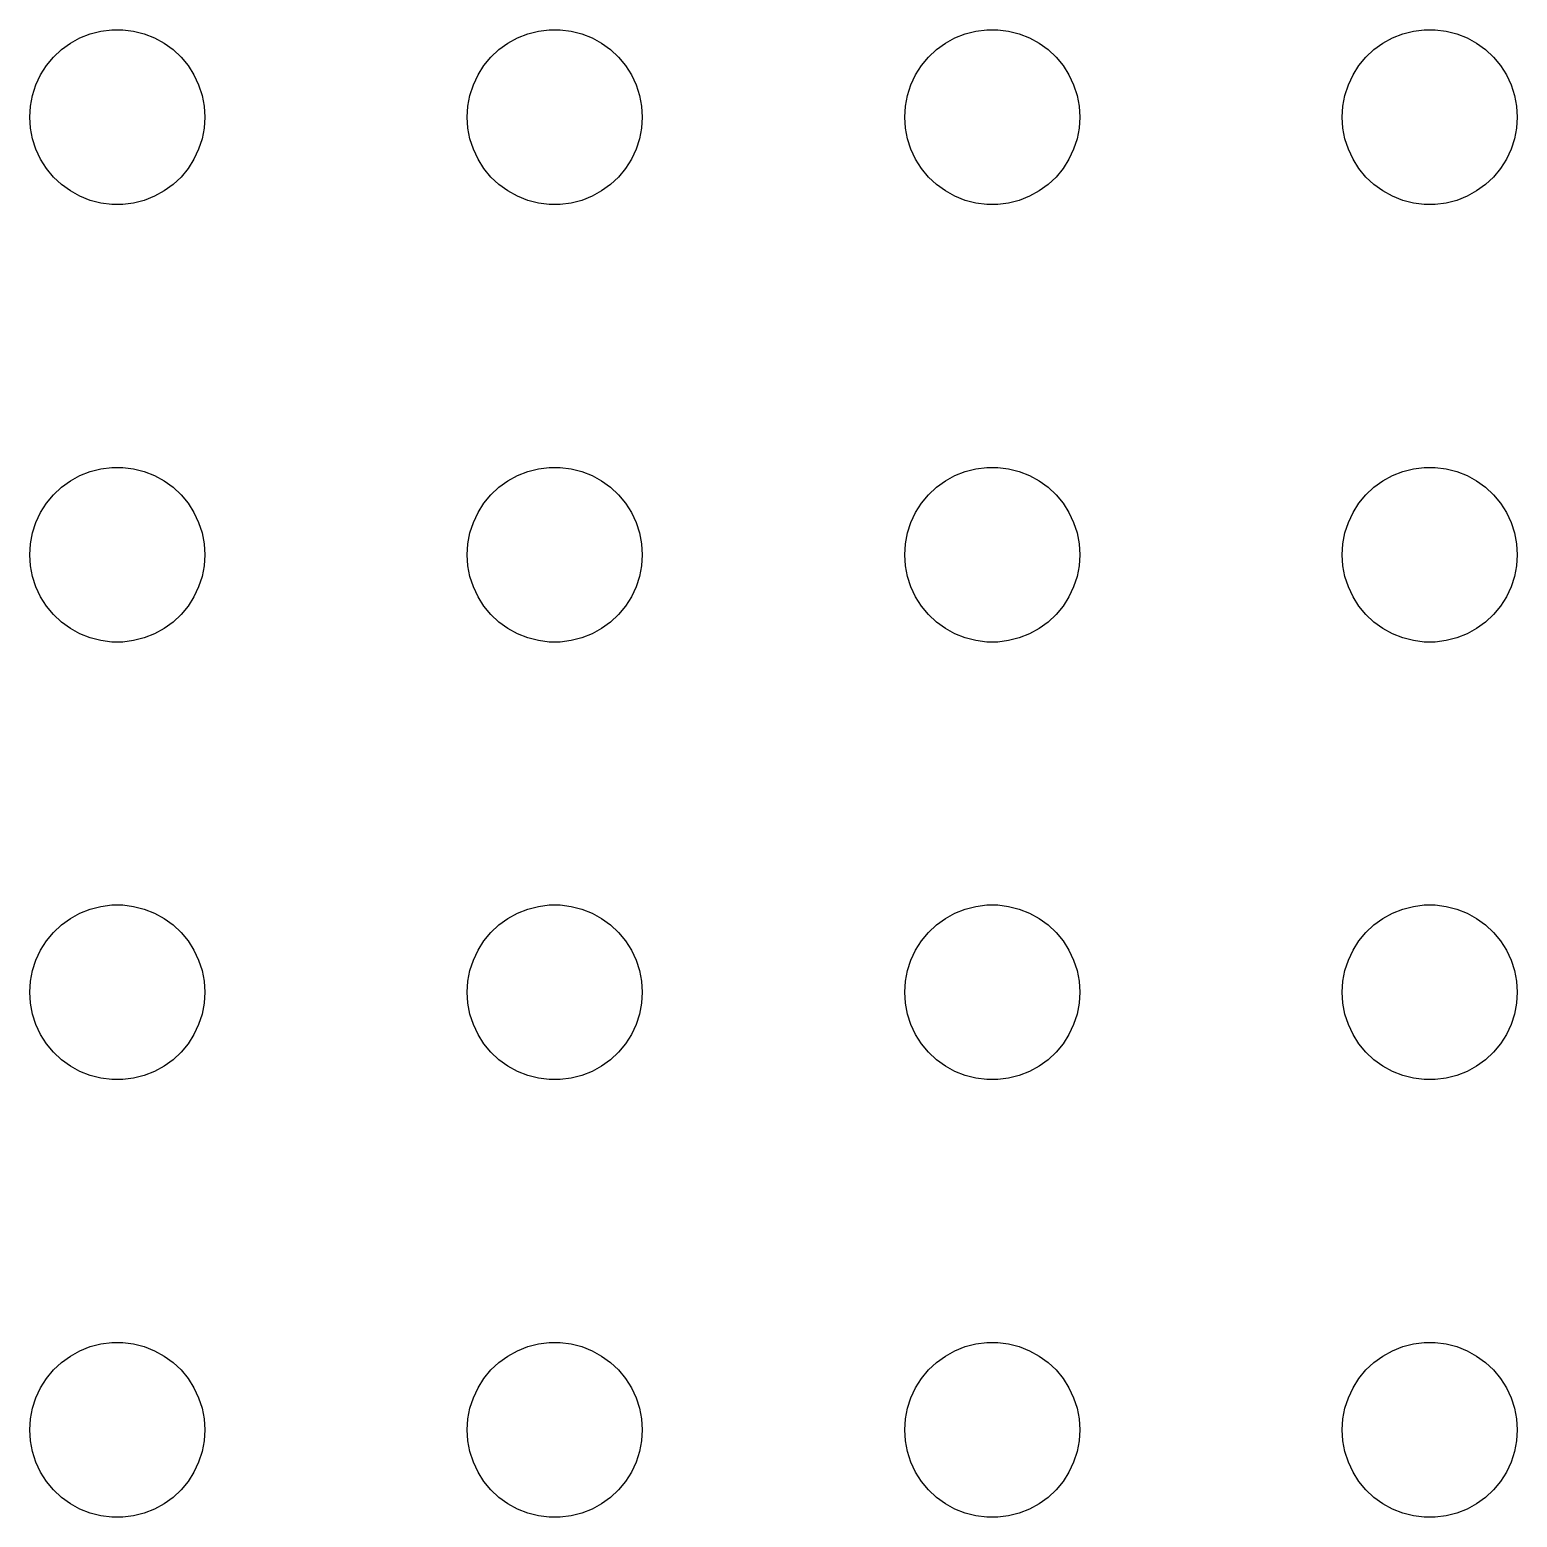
# Model space of a CAD drawing. Header units: metres. Extents: x -134 to 134, y 518 to 1078.
# Drawn here: x -31.5 to -6, y 682.5 to 708 of the extents above; entities that cross this region are included whole.
import ezdxf

# ---------------------------------------------------------------- set-up
doc = ezdxf.new("R2010")
doc.units = ezdxf.units.M

msp = doc.modelspace()

# ---------------------------------------------------------------- linework, layer by layer
for p, q in [((-30.6387, 707.857), (-30.4635, 707.927)), ((-30.4635, 707.927), (-30.2811, 707.973)), ((-30.2811, 707.973), (-30.0942, 707.997)), ((-30.0942, 707.997), (-29.9058, 707.997)), ((-29.9058, 707.997), (-29.7189, 707.973)), ((-29.7189, 707.973), (-29.5365, 707.927)), ((-29.5365, 707.927), (-29.3613, 707.857)), ((-23.1387, 707.857), (-22.9635, 707.927)), ((-22.9635, 707.927), (-22.7811, 707.973)), ((-22.7811, 707.973), (-22.5942, 707.997)), ((-22.5942, 707.997), (-22.4058, 707.997)), ((-22.4058, 707.997), (-22.2189, 707.973)), ((-22.2189, 707.973), (-22.0365, 707.927)), ((-22.0365, 707.927), (-21.8613, 707.857)), ((-15.6387, 707.857), (-15.4635, 707.927)), ((-15.4635, 707.927), (-15.2811, 707.973)), ((-15.2811, 707.973), (-15.0942, 707.997)), ((-15.0942, 707.997), (-14.9058, 707.997)), ((-14.9058, 707.997), (-14.7189, 707.973)), ((-14.7189, 707.973), (-14.5365, 707.927)), ((-14.5365, 707.927), (-14.3613, 707.857)), ((-8.13866, 707.857), (-7.96352, 707.927)), ((-7.96352, 707.927), (-7.78107, 707.973)), ((-7.78107, 707.973), (-7.59418, 707.997)), ((-7.59418, 707.997), (-7.40581, 707.997)), ((-7.40581, 707.997), (-7.21892, 707.973)), ((-7.21892, 707.973), (-7.03647, 707.927)), ((-7.03647, 707.927), (-6.86133, 707.857)), ((-31.0934, 707.527), (-30.9561, 707.656)), ((-30.9561, 707.656), (-30.8037, 707.766)), ((-30.8037, 707.766), (-30.6387, 707.857)), ((-29.3613, 707.857), (-29.1963, 707.766)), ((-29.1963, 707.766), (-29.0439, 707.656)), ((-29.0439, 707.656), (-28.9065, 707.527)), ((-23.5934, 707.527), (-23.4561, 707.656)), ((-23.4561, 707.656), (-23.3037, 707.766)), ((-23.3037, 707.766), (-23.1387, 707.857)), ((-21.8613, 707.857), (-21.6963, 707.766)), ((-21.6963, 707.766), (-21.5439, 707.656)), ((-21.5439, 707.656), (-21.4065, 707.527)), ((-16.0934, 707.527), (-15.9561, 707.656)), ((-15.9561, 707.656), (-15.8037, 707.766)), ((-15.8037, 707.766), (-15.6387, 707.857)), ((-14.3613, 707.857), (-14.1963, 707.766)), ((-14.1963, 707.766), (-14.0439, 707.656)), ((-14.0439, 707.656), (-13.9065, 707.527)), ((-8.59344, 707.527), (-8.45613, 707.656)), ((-8.45613, 707.656), (-8.30373, 707.766)), ((-8.30373, 707.766), (-8.13866, 707.857)), ((-6.86133, 707.857), (-6.69626, 707.766)), ((-6.69626, 707.766), (-6.54385, 707.656)), ((-6.54385, 707.656), (-6.40654, 707.527)), ((-31.3145, 707.223), (-31.2135, 707.382)), ((-31.2135, 707.382), (-31.0934, 707.527)), ((-28.9065, 707.527), (-28.7865, 707.382)), ((-28.7865, 707.382), (-28.6855, 707.223)), ((-23.8145, 707.223), (-23.7135, 707.382)), ((-23.7135, 707.382), (-23.5934, 707.527)), ((-21.4065, 707.527), (-21.2865, 707.382)), ((-21.2865, 707.382), (-21.1855, 707.223)), ((-16.3145, 707.223), (-16.2135, 707.382)), ((-16.2135, 707.382), (-16.0934, 707.527)), ((-13.9065, 707.527), (-13.7865, 707.382)), ((-13.7865, 707.382), (-13.6855, 707.223)), ((-8.81445, 707.223), (-8.71352, 707.382)), ((-8.71352, 707.382), (-8.59344, 707.527)), ((-6.40654, 707.527), (-6.28647, 707.382)), ((-6.28647, 707.382), (-6.18553, 707.223)), ((-31.3947, 707.052), (-31.3145, 707.223)), ((-28.6855, 707.223), (-28.6053, 707.052)), ((-23.8947, 707.052), (-23.8145, 707.223)), ((-21.1855, 707.223), (-21.1053, 707.052)), ((-16.3947, 707.052), (-16.3145, 707.223)), ((-13.6855, 707.223), (-13.6053, 707.052)), ((-8.89465, 707.052), (-8.81445, 707.223)), ((-6.18553, 707.223), (-6.10533, 707.052)), ((-31.4882, 706.688), (-31.4529, 706.873)), ((-31.4529, 706.873), (-31.3947, 707.052)), ((-28.6053, 707.052), (-28.5471, 706.873)), ((-28.5471, 706.873), (-28.5118, 706.688)), ((-23.9882, 706.688), (-23.9529, 706.873)), ((-23.9529, 706.873), (-23.8947, 707.052)), ((-21.1053, 707.052), (-21.0471, 706.873)), ((-21.0471, 706.873), (-21.0118, 706.688)), ((-16.4882, 706.688), (-16.4529, 706.873)), ((-16.4529, 706.873), (-16.3947, 707.052)), ((-13.6053, 707.052), (-13.5471, 706.873)), ((-13.5471, 706.873), (-13.5118, 706.688)), ((-8.98816, 706.688), (-8.95287, 706.873)), ((-8.95287, 706.873), (-8.89465, 707.052)), ((-6.10533, 707.052), (-6.04712, 706.873)), ((-6.04712, 706.873), (-6.01183, 706.688)), ((-31.5, 706.5), (-31.4882, 706.688)), ((-28.5118, 706.688), (-28.5, 706.5)), ((-24, 706.5), (-23.9882, 706.688)), ((-21.0118, 706.688), (-21, 706.5)), ((-16.5, 706.5), (-16.4882, 706.688)), ((-13.5118, 706.688), (-13.5, 706.5)), ((-9, 706.5), (-8.98816, 706.688)), ((-6.01183, 706.688), (-6, 706.5)), ((-31.4882, 706.312), (-31.5, 706.5)), ((-28.5, 706.5), (-28.5118, 706.312)), ((-23.9882, 706.312), (-24, 706.5)), ((-21, 706.5), (-21.0118, 706.312)), ((-16.4882, 706.312), (-16.5, 706.5)), ((-13.5, 706.5), (-13.5118, 706.312)), ((-8.98816, 706.312), (-9, 706.5)), ((-6, 706.5), (-6.01183, 706.312)), ((-31.4529, 706.127), (-31.4882, 706.312)), ((-31.3947, 705.948), (-31.4529, 706.127)), ((-28.5471, 706.127), (-28.6053, 705.948)), ((-28.5118, 706.312), (-28.5471, 706.127)), ((-23.9529, 706.127), (-23.9882, 706.312)), ((-23.8947, 705.948), (-23.9529, 706.127)), ((-21.0471, 706.127), (-21.1053, 705.948)), ((-21.0118, 706.312), (-21.0471, 706.127)), ((-16.4529, 706.127), (-16.4882, 706.312)), ((-16.3947, 705.948), (-16.4529, 706.127)), ((-13.5471, 706.127), (-13.6053, 705.948)), ((-13.5118, 706.312), (-13.5471, 706.127)), ((-8.95287, 706.127), (-8.98816, 706.312)), ((-8.89465, 705.948), (-8.95287, 706.127)), ((-6.04712, 706.127), (-6.10533, 705.948)), ((-6.01183, 706.312), (-6.04712, 706.127)), ((-31.3145, 705.777), (-31.3947, 705.948)), ((-28.6053, 705.948), (-28.6855, 705.777)), ((-23.8145, 705.777), (-23.8947, 705.948)), ((-21.1053, 705.948), (-21.1855, 705.777)), ((-16.3145, 705.777), (-16.3947, 705.948)), ((-13.6053, 705.948), (-13.6855, 705.777)), ((-8.81445, 705.777), (-8.89465, 705.948)), ((-6.10533, 705.948), (-6.18553, 705.777)), ((-31.2135, 705.618), (-31.3145, 705.777)), ((-31.0934, 705.473), (-31.2135, 705.618)), ((-28.7865, 705.618), (-28.9065, 705.473)), ((-28.6855, 705.777), (-28.7865, 705.618)), ((-23.7135, 705.618), (-23.8145, 705.777)), ((-23.5934, 705.473), (-23.7135, 705.618)), ((-21.2865, 705.618), (-21.4065, 705.473)), ((-21.1855, 705.777), (-21.2865, 705.618)), ((-16.2135, 705.618), (-16.3145, 705.777)), ((-16.0934, 705.473), (-16.2135, 705.618)), ((-13.7865, 705.618), (-13.9065, 705.473)), ((-13.6855, 705.777), (-13.7865, 705.618)), ((-8.71352, 705.618), (-8.81445, 705.777)), ((-8.59344, 705.473), (-8.71352, 705.618)), ((-6.28647, 705.618), (-6.40654, 705.473)), ((-6.18553, 705.777), (-6.28647, 705.618)), ((-30.9561, 705.344), (-31.0934, 705.473)), ((-30.8037, 705.234), (-30.9561, 705.344)), ((-29.0439, 705.344), (-29.1963, 705.234)), ((-28.9065, 705.473), (-29.0439, 705.344)), ((-23.4561, 705.344), (-23.5934, 705.473)), ((-23.3037, 705.234), (-23.4561, 705.344)), ((-21.5439, 705.344), (-21.6963, 705.234)), ((-21.4065, 705.473), (-21.5439, 705.344)), ((-15.9561, 705.344), (-16.0934, 705.473)), ((-15.8037, 705.234), (-15.9561, 705.344)), ((-14.0439, 705.344), (-14.1963, 705.234)), ((-13.9065, 705.473), (-14.0439, 705.344)), ((-8.45613, 705.344), (-8.59344, 705.473)), ((-8.30373, 705.234), (-8.45613, 705.344)), ((-6.54385, 705.344), (-6.69626, 705.234)), ((-6.40654, 705.473), (-6.54385, 705.344)), ((-30.6387, 705.143), (-30.8037, 705.234)), ((-30.4635, 705.073), (-30.6387, 705.143)), ((-29.3613, 705.143), (-29.5365, 705.073)), ((-29.1963, 705.234), (-29.3613, 705.143)), ((-23.1387, 705.143), (-23.3037, 705.234)), ((-22.9635, 705.073), (-23.1387, 705.143)), ((-21.8613, 705.143), (-22.0365, 705.073)), ((-21.6963, 705.234), (-21.8613, 705.143)), ((-15.6387, 705.143), (-15.8037, 705.234)), ((-15.4635, 705.073), (-15.6387, 705.143)), ((-14.3613, 705.143), (-14.5365, 705.073)), ((-14.1963, 705.234), (-14.3613, 705.143)), ((-8.13866, 705.143), (-8.30373, 705.234)), ((-7.96352, 705.073), (-8.13866, 705.143)), ((-6.86133, 705.143), (-7.03647, 705.073)), ((-6.69626, 705.234), (-6.86133, 705.143)), ((-30.2811, 705.027), (-30.4635, 705.073)), ((-30.0942, 705.003), (-30.2811, 705.027)), ((-29.9058, 705.003), (-30.0942, 705.003)), ((-29.7189, 705.027), (-29.9058, 705.003)), ((-29.5365, 705.073), (-29.7189, 705.027)), ((-22.7811, 705.027), (-22.9635, 705.073)), ((-22.5942, 705.003), (-22.7811, 705.027)), ((-22.4058, 705.003), (-22.5942, 705.003)), ((-22.2189, 705.027), (-22.4058, 705.003)), ((-22.0365, 705.073), (-22.2189, 705.027)), ((-15.2811, 705.027), (-15.4635, 705.073)), ((-15.0942, 705.003), (-15.2811, 705.027)), ((-14.9058, 705.003), (-15.0942, 705.003)), ((-14.7189, 705.027), (-14.9058, 705.003)), ((-14.5365, 705.073), (-14.7189, 705.027)), ((-7.78107, 705.027), (-7.96352, 705.073)), ((-7.59418, 705.003), (-7.78107, 705.027)), ((-7.40581, 705.003), (-7.59418, 705.003)), ((-7.21892, 705.027), (-7.40581, 705.003)), ((-7.03647, 705.073), (-7.21892, 705.027)), ((-30.2811, 700.473), (-30.0942, 700.497)), ((-30.0942, 700.497), (-29.9058, 700.497)), ((-29.9058, 700.497), (-29.7189, 700.473)), ((-22.7811, 700.473), (-22.5942, 700.497)), ((-22.5942, 700.497), (-22.4058, 700.497)), ((-22.4058, 700.497), (-22.2189, 700.473)), ((-15.2811, 700.473), (-15.0942, 700.497)), ((-15.0942, 700.497), (-14.9058, 700.497)), ((-14.9058, 700.497), (-14.7189, 700.473)), ((-7.78107, 700.473), (-7.59418, 700.497)), ((-7.59418, 700.497), (-7.40581, 700.497)), ((-7.40581, 700.497), (-7.21892, 700.473)), ((-30.9561, 700.156), (-30.8037, 700.266)), ((-30.8037, 700.266), (-30.6387, 700.357)), ((-30.6387, 700.357), (-30.4635, 700.427)), ((-30.4635, 700.427), (-30.2811, 700.473)), ((-29.7189, 700.473), (-29.5365, 700.427)), ((-29.5365, 700.427), (-29.3613, 700.357)), ((-29.3613, 700.357), (-29.1963, 700.266)), ((-29.1963, 700.266), (-29.0439, 700.156)), ((-23.4561, 700.156), (-23.3037, 700.266)), ((-23.3037, 700.266), (-23.1387, 700.357)), ((-23.1387, 700.357), (-22.9635, 700.427)), ((-22.9635, 700.427), (-22.7811, 700.473)), ((-22.2189, 700.473), (-22.0365, 700.427)), ((-22.0365, 700.427), (-21.8613, 700.357)), ((-21.8613, 700.357), (-21.6963, 700.266)), ((-21.6963, 700.266), (-21.5439, 700.156)), ((-15.9561, 700.156), (-15.8037, 700.266)), ((-15.8037, 700.266), (-15.6387, 700.357)), ((-15.6387, 700.357), (-15.4635, 700.427)), ((-15.4635, 700.427), (-15.2811, 700.473)), ((-14.7189, 700.473), (-14.5365, 700.427)), ((-14.5365, 700.427), (-14.3613, 700.357)), ((-14.3613, 700.357), (-14.1963, 700.266)), ((-14.1963, 700.266), (-14.0439, 700.156)), ((-8.45613, 700.156), (-8.30373, 700.266)), ((-8.30373, 700.266), (-8.13866, 700.357)), ((-8.13866, 700.357), (-7.96352, 700.427)), ((-7.96352, 700.427), (-7.78107, 700.473)), ((-7.21892, 700.473), (-7.03647, 700.427)), ((-7.03647, 700.427), (-6.86133, 700.357)), ((-6.86133, 700.357), (-6.69626, 700.266)), ((-6.69626, 700.266), (-6.54385, 700.156)), ((-31.2135, 699.882), (-31.0934, 700.027)), ((-31.0934, 700.027), (-30.9561, 700.156)), ((-29.0439, 700.156), (-28.9065, 700.027)), ((-28.9065, 700.027), (-28.7865, 699.882)), ((-23.7135, 699.882), (-23.5934, 700.027)), ((-23.5934, 700.027), (-23.4561, 700.156)), ((-21.5439, 700.156), (-21.4065, 700.027)), ((-21.4065, 700.027), (-21.2865, 699.882)), ((-16.2135, 699.882), (-16.0934, 700.027)), ((-16.0934, 700.027), (-15.9561, 700.156)), ((-14.0439, 700.156), (-13.9065, 700.027)), ((-13.9065, 700.027), (-13.7865, 699.882)), ((-8.71352, 699.882), (-8.59344, 700.027)), ((-8.59344, 700.027), (-8.45613, 700.156)), ((-6.54385, 700.156), (-6.40654, 700.027)), ((-6.40654, 700.027), (-6.28647, 699.882)), ((-31.3947, 699.552), (-31.3145, 699.723)), ((-31.3145, 699.723), (-31.2135, 699.882)), ((-28.7865, 699.882), (-28.6855, 699.723)), ((-28.6855, 699.723), (-28.6053, 699.552)), ((-23.8947, 699.552), (-23.8145, 699.723)), ((-23.8145, 699.723), (-23.7135, 699.882)), ((-21.2865, 699.882), (-21.1855, 699.723)), ((-21.1855, 699.723), (-21.1053, 699.552)), ((-16.3947, 699.552), (-16.3145, 699.723)), ((-16.3145, 699.723), (-16.2135, 699.882)), ((-13.7865, 699.882), (-13.6855, 699.723)), ((-13.6855, 699.723), (-13.6053, 699.552)), ((-8.89465, 699.552), (-8.81445, 699.723)), ((-8.81445, 699.723), (-8.71352, 699.882)), ((-6.28647, 699.882), (-6.18553, 699.723)), ((-6.18553, 699.723), (-6.10533, 699.552)), ((-31.4529, 699.373), (-31.3947, 699.552)), ((-28.6053, 699.552), (-28.5471, 699.373)), ((-23.9529, 699.373), (-23.8947, 699.552)), ((-21.1053, 699.552), (-21.0471, 699.373)), ((-16.4529, 699.373), (-16.3947, 699.552)), ((-13.6053, 699.552), (-13.5471, 699.373)), ((-8.95287, 699.373), (-8.89465, 699.552)), ((-6.10533, 699.552), (-6.04712, 699.373)), ((-31.4882, 699.188), (-31.4529, 699.373)), ((-28.5471, 699.373), (-28.5118, 699.188)), ((-23.9882, 699.188), (-23.9529, 699.373)), ((-21.0471, 699.373), (-21.0118, 699.188)), ((-16.4882, 699.188), (-16.4529, 699.373)), ((-13.5471, 699.373), (-13.5118, 699.188)), ((-8.98816, 699.188), (-8.95287, 699.373)), ((-6.04712, 699.373), (-6.01183, 699.188)), ((-31.5, 699), (-31.4882, 699.188)), ((-31.4882, 698.812), (-31.5, 699)), ((-28.5118, 699.188), (-28.5, 699)), ((-28.5, 699), (-28.5118, 698.812)), ((-24, 699), (-23.9882, 699.188)), ((-23.9882, 698.812), (-24, 699)), ((-21.0118, 699.188), (-21, 699)), ((-21, 699), (-21.0118, 698.812)), ((-16.5, 699), (-16.4882, 699.188)), ((-16.4882, 698.812), (-16.5, 699)), ((-13.5118, 699.188), (-13.5, 699)), ((-13.5, 699), (-13.5118, 698.812)), ((-9, 699), (-8.98816, 699.188)), ((-8.98816, 698.812), (-9, 699)), ((-6.01183, 699.188), (-6, 699)), ((-6, 699), (-6.01183, 698.812)), ((-31.4529, 698.627), (-31.4882, 698.812)), ((-28.5118, 698.812), (-28.5471, 698.627)), ((-23.9529, 698.627), (-23.9882, 698.812)), ((-21.0118, 698.812), (-21.0471, 698.627)), ((-16.4529, 698.627), (-16.4882, 698.812)), ((-13.5118, 698.812), (-13.5471, 698.627)), ((-8.95287, 698.627), (-8.98816, 698.812)), ((-6.01183, 698.812), (-6.04712, 698.627)), ((-31.3947, 698.448), (-31.4529, 698.627)), ((-31.3145, 698.277), (-31.3947, 698.448)), ((-28.6053, 698.448), (-28.6855, 698.277)), ((-28.5471, 698.627), (-28.6053, 698.448)), ((-23.8947, 698.448), (-23.9529, 698.627)), ((-23.8145, 698.277), (-23.8947, 698.448)), ((-21.1053, 698.448), (-21.1855, 698.277)), ((-21.0471, 698.627), (-21.1053, 698.448)), ((-16.3947, 698.448), (-16.4529, 698.627)), ((-16.3145, 698.277), (-16.3947, 698.448)), ((-13.6053, 698.448), (-13.6855, 698.277)), ((-13.5471, 698.627), (-13.6053, 698.448)), ((-8.89465, 698.448), (-8.95287, 698.627)), ((-8.81445, 698.277), (-8.89465, 698.448)), ((-6.10533, 698.448), (-6.18553, 698.277)), ((-6.04712, 698.627), (-6.10533, 698.448)), ((-31.2135, 698.118), (-31.3145, 698.277)), ((-28.6855, 698.277), (-28.7865, 698.118)), ((-23.7135, 698.118), (-23.8145, 698.277)), ((-21.1855, 698.277), (-21.2865, 698.118)), ((-16.2135, 698.118), (-16.3145, 698.277)), ((-13.6855, 698.277), (-13.7865, 698.118)), ((-8.71352, 698.118), (-8.81445, 698.277)), ((-6.18553, 698.277), (-6.28647, 698.118)), ((-31.0934, 697.973), (-31.2135, 698.118)), ((-30.9561, 697.844), (-31.0934, 697.973)), ((-28.9065, 697.973), (-29.0439, 697.844)), ((-28.7865, 698.118), (-28.9065, 697.973)), ((-23.5934, 697.973), (-23.7135, 698.118)), ((-23.4561, 697.844), (-23.5934, 697.973)), ((-21.4065, 697.973), (-21.5439, 697.844)), ((-21.2865, 698.118), (-21.4065, 697.973)), ((-16.0934, 697.973), (-16.2135, 698.118)), ((-15.9561, 697.844), (-16.0934, 697.973)), ((-13.9065, 697.973), (-14.0439, 697.844)), ((-13.7865, 698.118), (-13.9065, 697.973)), ((-8.59344, 697.973), (-8.71352, 698.118)), ((-8.45613, 697.844), (-8.59344, 697.973)), ((-6.40654, 697.973), (-6.54385, 697.844)), ((-6.28647, 698.118), (-6.40654, 697.973)), ((-30.8037, 697.734), (-30.9561, 697.844)), ((-30.6387, 697.643), (-30.8037, 697.734)), ((-29.1963, 697.734), (-29.3613, 697.643)), ((-29.0439, 697.844), (-29.1963, 697.734)), ((-23.3037, 697.734), (-23.4561, 697.844)), ((-23.1387, 697.643), (-23.3037, 697.734)), ((-21.6963, 697.734), (-21.8613, 697.643)), ((-21.5439, 697.844), (-21.6963, 697.734)), ((-15.8037, 697.734), (-15.9561, 697.844)), ((-15.6387, 697.643), (-15.8037, 697.734)), ((-14.1963, 697.734), (-14.3613, 697.643)), ((-14.0439, 697.844), (-14.1963, 697.734)), ((-8.30373, 697.734), (-8.45613, 697.844)), ((-8.13866, 697.643), (-8.30373, 697.734)), ((-6.69626, 697.734), (-6.86133, 697.643)), ((-6.54385, 697.844), (-6.69626, 697.734)), ((-30.4635, 697.573), (-30.6387, 697.643)), ((-30.2811, 697.527), (-30.4635, 697.573)), ((-30.0942, 697.503), (-30.2811, 697.527)), ((-29.9058, 697.503), (-30.0942, 697.503)), ((-29.7189, 697.527), (-29.9058, 697.503)), ((-29.5365, 697.573), (-29.7189, 697.527)), ((-29.3613, 697.643), (-29.5365, 697.573)), ((-22.9635, 697.573), (-23.1387, 697.643)), ((-22.7811, 697.527), (-22.9635, 697.573)), ((-22.5942, 697.503), (-22.7811, 697.527)), ((-22.4058, 697.503), (-22.5942, 697.503)), ((-22.2189, 697.527), (-22.4058, 697.503)), ((-22.0365, 697.573), (-22.2189, 697.527)), ((-21.8613, 697.643), (-22.0365, 697.573)), ((-15.4635, 697.573), (-15.6387, 697.643)), ((-15.2811, 697.527), (-15.4635, 697.573)), ((-15.0942, 697.503), (-15.2811, 697.527)), ((-14.9058, 697.503), (-15.0942, 697.503)), ((-14.7189, 697.527), (-14.9058, 697.503)), ((-14.5365, 697.573), (-14.7189, 697.527)), ((-14.3613, 697.643), (-14.5365, 697.573)), ((-7.96352, 697.573), (-8.13866, 697.643)), ((-7.78107, 697.527), (-7.96352, 697.573)), ((-7.59418, 697.503), (-7.78107, 697.527)), ((-7.40581, 697.503), (-7.59418, 697.503)), ((-7.21892, 697.527), (-7.40581, 697.503)), ((-7.03647, 697.573), (-7.21892, 697.527)), ((-6.86133, 697.643), (-7.03647, 697.573)), ((-30.8037, 692.766), (-30.6387, 692.857)), ((-30.6387, 692.857), (-30.4635, 692.927)), ((-30.4635, 692.927), (-30.2811, 692.973)), ((-30.2811, 692.973), (-30.0942, 692.997)), ((-30.0942, 692.997), (-29.9058, 692.997)), ((-29.9058, 692.997), (-29.7189, 692.973)), ((-29.7189, 692.973), (-29.5365, 692.927)), ((-29.5365, 692.927), (-29.3613, 692.857)), ((-29.3613, 692.857), (-29.1963, 692.766)), ((-23.3037, 692.766), (-23.1387, 692.857)), ((-23.1387, 692.857), (-22.9635, 692.927)), ((-22.9635, 692.927), (-22.7811, 692.973)), ((-22.7811, 692.973), (-22.5942, 692.997)), ((-22.5942, 692.997), (-22.4058, 692.997)), ((-22.4058, 692.997), (-22.2189, 692.973)), ((-22.2189, 692.973), (-22.0365, 692.927)), ((-22.0365, 692.927), (-21.8613, 692.857)), ((-21.8613, 692.857), (-21.6963, 692.766)), ((-15.8037, 692.766), (-15.6387, 692.857)), ((-15.6387, 692.857), (-15.4635, 692.927)), ((-15.4635, 692.927), (-15.2811, 692.973)), ((-15.2811, 692.973), (-15.0942, 692.997)), ((-15.0942, 692.997), (-14.9058, 692.997)), ((-14.9058, 692.997), (-14.7189, 692.973)), ((-14.7189, 692.973), (-14.5365, 692.927)), ((-14.5365, 692.927), (-14.3613, 692.857)), ((-14.3613, 692.857), (-14.1963, 692.766)), ((-8.30373, 692.766), (-8.13866, 692.857)), ((-8.13866, 692.857), (-7.96352, 692.927)), ((-7.96352, 692.927), (-7.78107, 692.973)), ((-7.78107, 692.973), (-7.59418, 692.997)), ((-7.59418, 692.997), (-7.40581, 692.997)), ((-7.40581, 692.997), (-7.21892, 692.973)), ((-7.21892, 692.973), (-7.03647, 692.927)), ((-7.03647, 692.927), (-6.86133, 692.857)), ((-6.86133, 692.857), (-6.69626, 692.766)), ((-31.0934, 692.527), (-30.9561, 692.656)), ((-30.9561, 692.656), (-30.8037, 692.766)), ((-29.1963, 692.766), (-29.0439, 692.656)), ((-29.0439, 692.656), (-28.9065, 692.527)), ((-23.5934, 692.527), (-23.4561, 692.656)), ((-23.4561, 692.656), (-23.3037, 692.766)), ((-21.6963, 692.766), (-21.5439, 692.656)), ((-21.5439, 692.656), (-21.4065, 692.527)), ((-16.0934, 692.527), (-15.9561, 692.656)), ((-15.9561, 692.656), (-15.8037, 692.766)), ((-14.1963, 692.766), (-14.0439, 692.656)), ((-14.0439, 692.656), (-13.9065, 692.527)), ((-8.59344, 692.527), (-8.45613, 692.656)), ((-8.45613, 692.656), (-8.30373, 692.766)), ((-6.69626, 692.766), (-6.54385, 692.656)), ((-6.54385, 692.656), (-6.40654, 692.527)), ((-31.3145, 692.223), (-31.2135, 692.382)), ((-31.2135, 692.382), (-31.0934, 692.527)), ((-28.9065, 692.527), (-28.7865, 692.382)), ((-28.7865, 692.382), (-28.6855, 692.223)), ((-23.8145, 692.223), (-23.7135, 692.382)), ((-23.7135, 692.382), (-23.5934, 692.527)), ((-21.4065, 692.527), (-21.2865, 692.382)), ((-21.2865, 692.382), (-21.1855, 692.223)), ((-16.3145, 692.223), (-16.2135, 692.382)), ((-16.2135, 692.382), (-16.0934, 692.527)), ((-13.9065, 692.527), (-13.7865, 692.382)), ((-13.7865, 692.382), (-13.6855, 692.223)), ((-8.81445, 692.223), (-8.71352, 692.382)), ((-8.71352, 692.382), (-8.59344, 692.527)), ((-6.40654, 692.527), (-6.28647, 692.382)), ((-6.28647, 692.382), (-6.18553, 692.223)), ((-31.3947, 692.052), (-31.3145, 692.223)), ((-28.6855, 692.223), (-28.6053, 692.052)), ((-23.8947, 692.052), (-23.8145, 692.223)), ((-21.1855, 692.223), (-21.1053, 692.052)), ((-16.3947, 692.052), (-16.3145, 692.223)), ((-13.6855, 692.223), (-13.6053, 692.052)), ((-8.89465, 692.052), (-8.81445, 692.223)), ((-6.18553, 692.223), (-6.10533, 692.052)), ((-31.4882, 691.688), (-31.4529, 691.873)), ((-31.4529, 691.873), (-31.3947, 692.052)), ((-28.6053, 692.052), (-28.5471, 691.873)), ((-28.5471, 691.873), (-28.5118, 691.688)), ((-23.9882, 691.688), (-23.9529, 691.873)), ((-23.9529, 691.873), (-23.8947, 692.052)), ((-21.1053, 692.052), (-21.0471, 691.873)), ((-21.0471, 691.873), (-21.0118, 691.688)), ((-16.4882, 691.688), (-16.4529, 691.873)), ((-16.4529, 691.873), (-16.3947, 692.052)), ((-13.6053, 692.052), (-13.5471, 691.873)), ((-13.5471, 691.873), (-13.5118, 691.688)), ((-8.98816, 691.688), (-8.95287, 691.873)), ((-8.95287, 691.873), (-8.89465, 692.052)), ((-6.10533, 692.052), (-6.04712, 691.873)), ((-6.04712, 691.873), (-6.01183, 691.688)), ((-31.5, 691.5), (-31.4882, 691.688)), ((-28.5118, 691.688), (-28.5, 691.5)), ((-24, 691.5), (-23.9882, 691.688)), ((-21.0118, 691.688), (-21, 691.5)), ((-16.5, 691.5), (-16.4882, 691.688)), ((-13.5118, 691.688), (-13.5, 691.5)), ((-9, 691.5), (-8.98816, 691.688)), ((-6.01183, 691.688), (-6, 691.5)), ((-31.4882, 691.312), (-31.5, 691.5)), ((-31.4529, 691.127), (-31.4882, 691.312)), ((-28.5118, 691.312), (-28.5471, 691.127)), ((-28.5, 691.5), (-28.5118, 691.312)), ((-23.9882, 691.312), (-24, 691.5)), ((-23.9529, 691.127), (-23.9882, 691.312)), ((-21.0118, 691.312), (-21.0471, 691.127)), ((-21, 691.5), (-21.0118, 691.312)), ((-16.4882, 691.312), (-16.5, 691.5)), ((-16.4529, 691.127), (-16.4882, 691.312)), ((-13.5118, 691.312), (-13.5471, 691.127)), ((-13.5, 691.5), (-13.5118, 691.312)), ((-8.98816, 691.312), (-9, 691.5)), ((-8.95287, 691.127), (-8.98816, 691.312)), ((-6.01183, 691.312), (-6.04712, 691.127)), ((-6, 691.5), (-6.01183, 691.312)), ((-31.3947, 690.948), (-31.4529, 691.127)), ((-28.5471, 691.127), (-28.6053, 690.948)), ((-23.8947, 690.948), (-23.9529, 691.127)), ((-21.0471, 691.127), (-21.1053, 690.948)), ((-16.3947, 690.948), (-16.4529, 691.127)), ((-13.5471, 691.127), (-13.6053, 690.948)), ((-8.89465, 690.948), (-8.95287, 691.127)), ((-6.04712, 691.127), (-6.10533, 690.948)), ((-31.3145, 690.777), (-31.3947, 690.948)), ((-28.6053, 690.948), (-28.6855, 690.777)), ((-23.8145, 690.777), (-23.8947, 690.948)), ((-21.1053, 690.948), (-21.1855, 690.777)), ((-16.3145, 690.777), (-16.3947, 690.948)), ((-13.6053, 690.948), (-13.6855, 690.777)), ((-8.81445, 690.777), (-8.89465, 690.948)), ((-6.10533, 690.948), (-6.18553, 690.777)), ((-31.2135, 690.618), (-31.3145, 690.777)), ((-31.0934, 690.473), (-31.2135, 690.618)), ((-28.7865, 690.618), (-28.9065, 690.473)), ((-28.6855, 690.777), (-28.7865, 690.618)), ((-23.7135, 690.618), (-23.8145, 690.777)), ((-23.5934, 690.473), (-23.7135, 690.618)), ((-21.2865, 690.618), (-21.4065, 690.473)), ((-21.1855, 690.777), (-21.2865, 690.618)), ((-16.2135, 690.618), (-16.3145, 690.777)), ((-16.0934, 690.473), (-16.2135, 690.618)), ((-13.7865, 690.618), (-13.9065, 690.473)), ((-13.6855, 690.777), (-13.7865, 690.618)), ((-8.71352, 690.618), (-8.81445, 690.777)), ((-8.59344, 690.473), (-8.71352, 690.618)), ((-6.28647, 690.618), (-6.40654, 690.473)), ((-6.18553, 690.777), (-6.28647, 690.618)), ((-30.9561, 690.344), (-31.0934, 690.473)), ((-30.8037, 690.234), (-30.9561, 690.344)), ((-29.0439, 690.344), (-29.1963, 690.234)), ((-28.9065, 690.473), (-29.0439, 690.344)), ((-23.4561, 690.344), (-23.5934, 690.473)), ((-23.3037, 690.234), (-23.4561, 690.344)), ((-21.5439, 690.344), (-21.6963, 690.234)), ((-21.4065, 690.473), (-21.5439, 690.344)), ((-15.9561, 690.344), (-16.0934, 690.473)), ((-15.8037, 690.234), (-15.9561, 690.344)), ((-14.0439, 690.344), (-14.1963, 690.234)), ((-13.9065, 690.473), (-14.0439, 690.344)), ((-8.45613, 690.344), (-8.59344, 690.473)), ((-8.30373, 690.234), (-8.45613, 690.344)), ((-6.54385, 690.344), (-6.69626, 690.234)), ((-6.40654, 690.473), (-6.54385, 690.344)), ((-30.6387, 690.143), (-30.8037, 690.234)), ((-30.4635, 690.073), (-30.6387, 690.143)), ((-30.2811, 690.027), (-30.4635, 690.073)), ((-29.5365, 690.073), (-29.7189, 690.027)), ((-29.3613, 690.143), (-29.5365, 690.073)), ((-29.1963, 690.234), (-29.3613, 690.143)), ((-23.1387, 690.143), (-23.3037, 690.234)), ((-22.9635, 690.073), (-23.1387, 690.143)), ((-22.7811, 690.027), (-22.9635, 690.073)), ((-22.0365, 690.073), (-22.2189, 690.027)), ((-21.8613, 690.143), (-22.0365, 690.073)), ((-21.6963, 690.234), (-21.8613, 690.143)), ((-15.6387, 690.143), (-15.8037, 690.234)), ((-15.4635, 690.073), (-15.6387, 690.143)), ((-15.2811, 690.027), (-15.4635, 690.073)), ((-14.5365, 690.073), (-14.7189, 690.027)), ((-14.3613, 690.143), (-14.5365, 690.073)), ((-14.1963, 690.234), (-14.3613, 690.143)), ((-8.13866, 690.143), (-8.30373, 690.234)), ((-7.96352, 690.073), (-8.13866, 690.143)), ((-7.78107, 690.027), (-7.96352, 690.073)), ((-7.03647, 690.073), (-7.21892, 690.027)), ((-6.86133, 690.143), (-7.03647, 690.073)), ((-6.69626, 690.234), (-6.86133, 690.143)), ((-30.0942, 690.003), (-30.2811, 690.027)), ((-29.9058, 690.003), (-30.0942, 690.003)), ((-29.7189, 690.027), (-29.9058, 690.003)), ((-22.5942, 690.003), (-22.7811, 690.027)), ((-22.4058, 690.003), (-22.5942, 690.003)), ((-22.2189, 690.027), (-22.4058, 690.003)), ((-15.0942, 690.003), (-15.2811, 690.027)), ((-14.9058, 690.003), (-15.0942, 690.003)), ((-14.7189, 690.027), (-14.9058, 690.003)), ((-7.59418, 690.003), (-7.78107, 690.027)), ((-7.40581, 690.003), (-7.59418, 690.003)), ((-7.21892, 690.027), (-7.40581, 690.003)), ((-30.4635, 685.427), (-30.2811, 685.473)), ((-30.2811, 685.473), (-30.0942, 685.497)), ((-30.0942, 685.497), (-29.9058, 685.497)), ((-29.9058, 685.497), (-29.7189, 685.473)), ((-29.7189, 685.473), (-29.5365, 685.427)), ((-22.9635, 685.427), (-22.7811, 685.473)), ((-22.7811, 685.473), (-22.5942, 685.497)), ((-22.5942, 685.497), (-22.4058, 685.497)), ((-22.4058, 685.497), (-22.2189, 685.473)), ((-22.2189, 685.473), (-22.0365, 685.427)), ((-15.4635, 685.427), (-15.2811, 685.473)), ((-15.2811, 685.473), (-15.0942, 685.497)), ((-15.0942, 685.497), (-14.9058, 685.497)), ((-14.9058, 685.497), (-14.7189, 685.473)), ((-14.7189, 685.473), (-14.5365, 685.427)), ((-7.96352, 685.427), (-7.78107, 685.473)), ((-7.78107, 685.473), (-7.59418, 685.497)), ((-7.59418, 685.497), (-7.40581, 685.497)), ((-7.40581, 685.497), (-7.21892, 685.473)), ((-7.21892, 685.473), (-7.03647, 685.427)), ((-30.9561, 685.156), (-30.8037, 685.266)), ((-30.8037, 685.266), (-30.6387, 685.357)), ((-30.6387, 685.357), (-30.4635, 685.427)), ((-29.5365, 685.427), (-29.3613, 685.357)), ((-29.3613, 685.357), (-29.1963, 685.266)), ((-29.1963, 685.266), (-29.0439, 685.156)), ((-23.4561, 685.156), (-23.3037, 685.266)), ((-23.3037, 685.266), (-23.1387, 685.357)), ((-23.1387, 685.357), (-22.9635, 685.427)), ((-22.0365, 685.427), (-21.8613, 685.357)), ((-21.8613, 685.357), (-21.6963, 685.266)), ((-21.6963, 685.266), (-21.5439, 685.156)), ((-15.9561, 685.156), (-15.8037, 685.266)), ((-15.8037, 685.266), (-15.6387, 685.357)), ((-15.6387, 685.357), (-15.4635, 685.427)), ((-14.5365, 685.427), (-14.3613, 685.357)), ((-14.3613, 685.357), (-14.1963, 685.266)), ((-14.1963, 685.266), (-14.0439, 685.156)), ((-8.45613, 685.156), (-8.30373, 685.266)), ((-8.30373, 685.266), (-8.13866, 685.357)), ((-8.13866, 685.357), (-7.96352, 685.427)), ((-7.03647, 685.427), (-6.86133, 685.357)), ((-6.86133, 685.357), (-6.69626, 685.266)), ((-6.69626, 685.266), (-6.54385, 685.156)), ((-31.2135, 684.882), (-31.0934, 685.027)), ((-31.0934, 685.027), (-30.9561, 685.156)), ((-29.0439, 685.156), (-28.9065, 685.027)), ((-28.9065, 685.027), (-28.7865, 684.882)), ((-23.7135, 684.882), (-23.5934, 685.027)), ((-23.5934, 685.027), (-23.4561, 685.156)), ((-21.5439, 685.156), (-21.4065, 685.027)), ((-21.4065, 685.027), (-21.2865, 684.882)), ((-16.2135, 684.882), (-16.0934, 685.027)), ((-16.0934, 685.027), (-15.9561, 685.156)), ((-14.0439, 685.156), (-13.9065, 685.027)), ((-13.9065, 685.027), (-13.7865, 684.882)), ((-8.71352, 684.882), (-8.59344, 685.027)), ((-8.59344, 685.027), (-8.45613, 685.156)), ((-6.54385, 685.156), (-6.40654, 685.027)), ((-6.40654, 685.027), (-6.28647, 684.882)), ((-31.3947, 684.552), (-31.3145, 684.723)), ((-31.3145, 684.723), (-31.2135, 684.882)), ((-28.7865, 684.882), (-28.6855, 684.723)), ((-28.6855, 684.723), (-28.6053, 684.552)), ((-23.8947, 684.552), (-23.8145, 684.723)), ((-23.8145, 684.723), (-23.7135, 684.882)), ((-21.2865, 684.882), (-21.1855, 684.723)), ((-21.1855, 684.723), (-21.1053, 684.552)), ((-16.3947, 684.552), (-16.3145, 684.723)), ((-16.3145, 684.723), (-16.2135, 684.882)), ((-13.7865, 684.882), (-13.6855, 684.723)), ((-13.6855, 684.723), (-13.6053, 684.552)), ((-8.89465, 684.552), (-8.81445, 684.723)), ((-8.81445, 684.723), (-8.71352, 684.882)), ((-6.28647, 684.882), (-6.18553, 684.723)), ((-6.18553, 684.723), (-6.10533, 684.552)), ((-31.4529, 684.373), (-31.3947, 684.552)), ((-28.6053, 684.552), (-28.5471, 684.373)), ((-23.9529, 684.373), (-23.8947, 684.552)), ((-21.1053, 684.552), (-21.0471, 684.373)), ((-16.4529, 684.373), (-16.3947, 684.552)), ((-13.6053, 684.552), (-13.5471, 684.373)), ((-8.95287, 684.373), (-8.89465, 684.552)), ((-6.10533, 684.552), (-6.04712, 684.373)), ((-31.5, 684), (-31.4882, 684.188)), ((-31.4882, 684.188), (-31.4529, 684.373)), ((-28.5471, 684.373), (-28.5118, 684.188)), ((-28.5118, 684.188), (-28.5, 684)), ((-24, 684), (-23.9882, 684.188)), ((-23.9882, 684.188), (-23.9529, 684.373)), ((-21.0471, 684.373), (-21.0118, 684.188)), ((-21.0118, 684.188), (-21, 684)), ((-16.5, 684), (-16.4882, 684.188)), ((-16.4882, 684.188), (-16.4529, 684.373)), ((-13.5471, 684.373), (-13.5118, 684.188)), ((-13.5118, 684.188), (-13.5, 684)), ((-9, 684), (-8.98816, 684.188)), ((-8.98816, 684.188), (-8.95287, 684.373)), ((-6.04712, 684.373), (-6.01183, 684.188)), ((-6.01183, 684.188), (-6, 684)), ((-31.4882, 683.812), (-31.5, 684)), ((-28.5, 684), (-28.5118, 683.812)), ((-23.9882, 683.812), (-24, 684)), ((-21, 684), (-21.0118, 683.812)), ((-16.4882, 683.812), (-16.5, 684)), ((-13.5, 684), (-13.5118, 683.812)), ((-8.98816, 683.812), (-9, 684)), ((-6, 684), (-6.01183, 683.812)), ((-31.4529, 683.627), (-31.4882, 683.812)), ((-28.5118, 683.812), (-28.5471, 683.627)), ((-23.9529, 683.627), (-23.9882, 683.812)), ((-21.0118, 683.812), (-21.0471, 683.627)), ((-16.4529, 683.627), (-16.4882, 683.812)), ((-13.5118, 683.812), (-13.5471, 683.627)), ((-8.95287, 683.627), (-8.98816, 683.812)), ((-6.01183, 683.812), (-6.04712, 683.627)), ((-31.3947, 683.448), (-31.4529, 683.627)), ((-31.3145, 683.277), (-31.3947, 683.448)), ((-28.6053, 683.448), (-28.6855, 683.277)), ((-28.5471, 683.627), (-28.6053, 683.448)), ((-23.8947, 683.448), (-23.9529, 683.627)), ((-23.8145, 683.277), (-23.8947, 683.448)), ((-21.1053, 683.448), (-21.1855, 683.277)), ((-21.0471, 683.627), (-21.1053, 683.448)), ((-16.3947, 683.448), (-16.4529, 683.627)), ((-16.3145, 683.277), (-16.3947, 683.448)), ((-13.6053, 683.448), (-13.6855, 683.277)), ((-13.5471, 683.627), (-13.6053, 683.448)), ((-8.89465, 683.448), (-8.95287, 683.627)), ((-8.81445, 683.277), (-8.89465, 683.448)), ((-6.10533, 683.448), (-6.18553, 683.277)), ((-6.04712, 683.627), (-6.10533, 683.448)), ((-31.2135, 683.118), (-31.3145, 683.277)), ((-28.6855, 683.277), (-28.7865, 683.118)), ((-23.7135, 683.118), (-23.8145, 683.277)), ((-21.1855, 683.277), (-21.2865, 683.118)), ((-16.2135, 683.118), (-16.3145, 683.277)), ((-13.6855, 683.277), (-13.7865, 683.118)), ((-8.71352, 683.118), (-8.81445, 683.277)), ((-6.18553, 683.277), (-6.28647, 683.118)), ((-31.0934, 682.973), (-31.2135, 683.118)), ((-30.9561, 682.844), (-31.0934, 682.973)), ((-28.9065, 682.973), (-29.0439, 682.844)), ((-28.7865, 683.118), (-28.9065, 682.973)), ((-23.5934, 682.973), (-23.7135, 683.118)), ((-23.4561, 682.844), (-23.5934, 682.973)), ((-21.4065, 682.973), (-21.5439, 682.844)), ((-21.2865, 683.118), (-21.4065, 682.973)), ((-16.0934, 682.973), (-16.2135, 683.118)), ((-15.9561, 682.844), (-16.0934, 682.973)), ((-13.9065, 682.973), (-14.0439, 682.844)), ((-13.7865, 683.118), (-13.9065, 682.973)), ((-8.59344, 682.973), (-8.71352, 683.118)), ((-8.45613, 682.844), (-8.59344, 682.973)), ((-6.40654, 682.973), (-6.54385, 682.844)), ((-6.28647, 683.118), (-6.40654, 682.973)), ((-30.8037, 682.734), (-30.9561, 682.844)), ((-30.6387, 682.643), (-30.8037, 682.734)), ((-30.4635, 682.573), (-30.6387, 682.643)), ((-29.3613, 682.643), (-29.5365, 682.573)), ((-29.1963, 682.734), (-29.3613, 682.643)), ((-29.0439, 682.844), (-29.1963, 682.734)), ((-23.3037, 682.734), (-23.4561, 682.844)), ((-23.1387, 682.643), (-23.3037, 682.734)), ((-22.9635, 682.573), (-23.1387, 682.643)), ((-21.8613, 682.643), (-22.0365, 682.573)), ((-21.6963, 682.734), (-21.8613, 682.643)), ((-21.5439, 682.844), (-21.6963, 682.734)), ((-15.8037, 682.734), (-15.9561, 682.844)), ((-15.6387, 682.643), (-15.8037, 682.734)), ((-15.4635, 682.573), (-15.6387, 682.643)), ((-14.3613, 682.643), (-14.5365, 682.573)), ((-14.1963, 682.734), (-14.3613, 682.643)), ((-14.0439, 682.844), (-14.1963, 682.734)), ((-8.30373, 682.734), (-8.45613, 682.844)), ((-8.13866, 682.643), (-8.30373, 682.734)), ((-7.96352, 682.573), (-8.13866, 682.643)), ((-6.86133, 682.643), (-7.03647, 682.573)), ((-6.69626, 682.734), (-6.86133, 682.643)), ((-6.54385, 682.844), (-6.69626, 682.734)), ((-30.2811, 682.527), (-30.4635, 682.573)), ((-30.0942, 682.503), (-30.2811, 682.527)), ((-29.9058, 682.503), (-30.0942, 682.503)), ((-29.7189, 682.527), (-29.9058, 682.503)), ((-29.5365, 682.573), (-29.7189, 682.527)), ((-22.7811, 682.527), (-22.9635, 682.573)), ((-22.5942, 682.503), (-22.7811, 682.527)), ((-22.4058, 682.503), (-22.5942, 682.503)), ((-22.2189, 682.527), (-22.4058, 682.503)), ((-22.0365, 682.573), (-22.2189, 682.527)), ((-15.2811, 682.527), (-15.4635, 682.573)), ((-15.0942, 682.503), (-15.2811, 682.527)), ((-14.9058, 682.503), (-15.0942, 682.503)), ((-14.7189, 682.527), (-14.9058, 682.503)), ((-14.5365, 682.573), (-14.7189, 682.527)), ((-7.78107, 682.527), (-7.96352, 682.573)), ((-7.59418, 682.503), (-7.78107, 682.527)), ((-7.40581, 682.503), (-7.59418, 682.503)), ((-7.21892, 682.527), (-7.40581, 682.503)), ((-7.03647, 682.573), (-7.21892, 682.527))]:
    msp.add_line(p, q)

doc.saveas('drawing.dxf')
